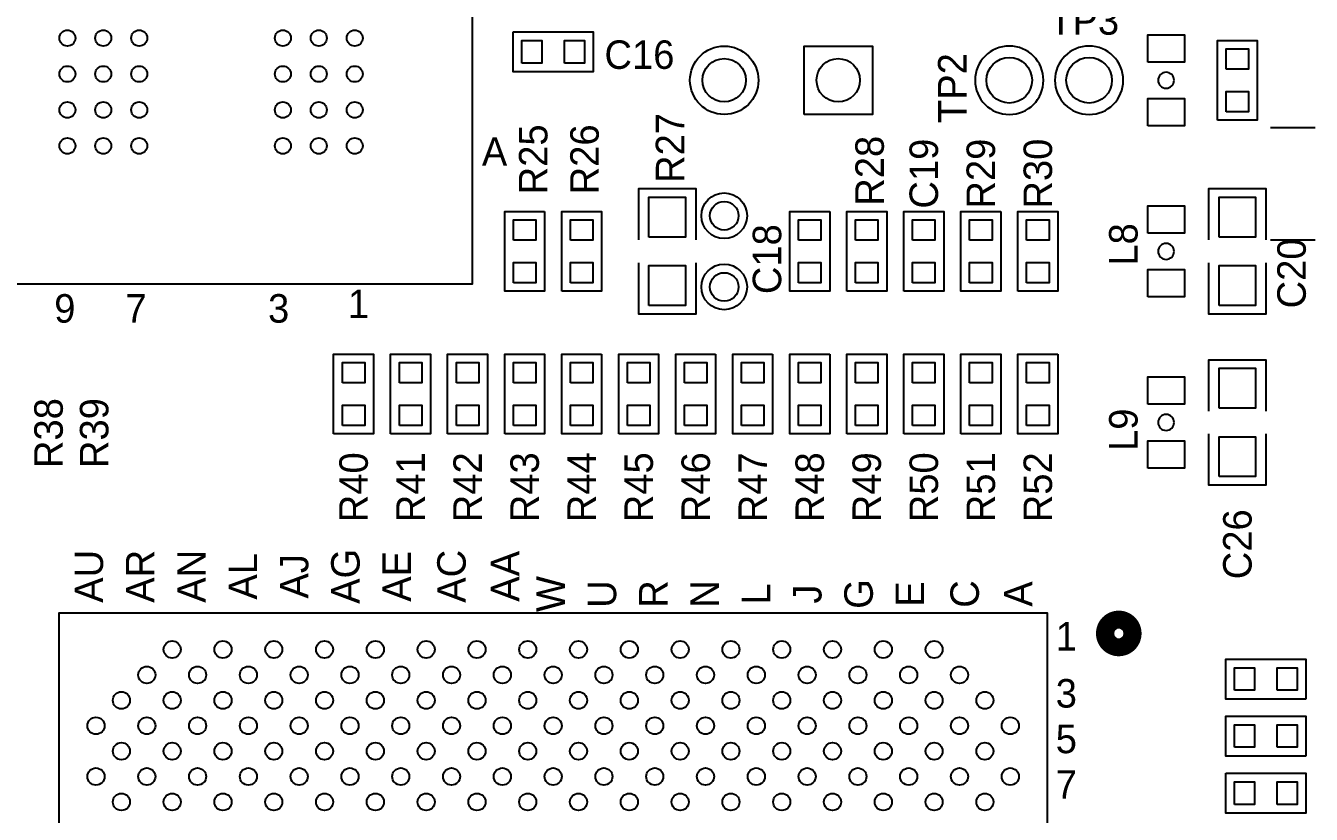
# Model space of a CAD drawing. Extents: x -13981 to 19531, y -9981 to 12034.
# Drawn here: x -7088 to -3706, y 6361 to 8436 of the extents above; entities that cross this region are included whole.
import ezdxf
from ezdxf.enums import TextEntityAlignment as Align

# ---------------------------------------------------------------- set-up
doc = ezdxf.new("R2010")
doc.units = 0
doc.header["$MEASUREMENT"] = 0
doc.layers.get('0').update_dxf_attribs({"color": 1, "linetype": 'CONTINUOUS'})
doc.layers.add('1', color=3, linetype='CONTINUOUS')

# ---------------------------------------------------------------- blocks, each defined once
blk = doc.blocks.new('FIGURE_CIRCLE')
blk.add_circle((0, 0), 0.5)
blk = doc.blocks.new('FIGURE_SQUARE')
blk.add_lwpolyline([(-0.5, -0.5), (-0.5, 0.5), (0.5, 0.5), (0.5, -0.5)], close=True)

msp = doc.modelspace()

# ---------------------------------------------------------------- linework, layer by layer
at = {"layer": '1'}
for points in [[(-5912.01, 9427.6198), (-7287.99, 9427.6198), (-7287.99, 7756.3798), (-5912.01, 7756.3798)], [(-5805, 8419.4998), (-5595, 8419.4998), (-5595, 8314.4998), (-5805, 8314.4998)], [(-3952.5, 8186.9998), (-3952.5, 8396.9998), (-3847.5, 8396.9998), (-3847.5, 8186.9998)], [(-5722.5, 7946.9998), (-5722.5, 7736.9998), (-5827.5, 7736.9998), (-5827.5, 7946.9998)], [(-5677.5, 7736.9998), (-5677.5, 7946.9998), (-5572.5, 7946.9998), (-5572.5, 7736.9998)], [(-4972.5, 7946.9998), (-4972.5, 7736.9998), (-5077.5, 7736.9998), (-5077.5, 7946.9998)], [(-4927.5, 7736.9998), (-4927.5, 7946.9998), (-4822.5, 7946.9998), (-4822.5, 7736.9998)], [(-4777.5, 7736.9998), (-4777.5, 7946.9998), (-4672.5, 7946.9998), (-4672.5, 7736.9998)], [(-4522.5, 7946.9998), (-4522.5, 7736.9998), (-4627.5, 7736.9998), (-4627.5, 7946.9998)], [(-4477.5, 7736.9998), (-4477.5, 7946.9998), (-4372.5, 7946.9998), (-4372.5, 7736.9998)], [(-6277.5, 7361.9998), (-6277.5, 7571.9998), (-6172.5, 7571.9998), (-6172.5, 7361.9998)], [(-6127.5, 7361.9998), (-6127.5, 7571.9998), (-6022.5, 7571.9998), (-6022.5, 7361.9998)], [(-5977.5, 7361.9998), (-5977.5, 7571.9998), (-5872.5, 7571.9998), (-5872.5, 7361.9998)], [(-5827.5, 7361.9998), (-5827.5, 7571.9998), (-5722.5, 7571.9998), (-5722.5, 7361.9998)], [(-5572.5, 7571.9998), (-5572.5, 7361.9998), (-5677.5, 7361.9998), (-5677.5, 7571.9998)], [(-5527.5, 7361.9998), (-5527.5, 7571.9998), (-5422.5, 7571.9998), (-5422.5, 7361.9998)], [(-5272.5, 7571.9998), (-5272.5, 7361.9998), (-5377.5, 7361.9998), (-5377.5, 7571.9998)], [(-5122.5, 7571.9998), (-5122.5, 7361.9998), (-5227.5, 7361.9998), (-5227.5, 7571.9998)], [(-4972.5, 7571.9998), (-4972.5, 7361.9998), (-5077.5, 7361.9998), (-5077.5, 7571.9998)], [(-4927.5, 7361.9998), (-4927.5, 7571.9998), (-4822.5, 7571.9998), (-4822.5, 7361.9998)], [(-4777.5, 7361.9998), (-4777.5, 7571.9998), (-4672.5, 7571.9998), (-4672.5, 7361.9998)], [(-4627.5, 7361.9998), (-4627.5, 7571.9998), (-4522.5, 7571.9998), (-4522.5, 7361.9998)], [(-4372.5, 7571.9998), (-4372.5, 7361.9998), (-4477.5, 7361.9998), (-4477.5, 7571.9998)], [(-6999.21, 4292.7898), (-6999.21, 6891.2098), (-4400.79, 6891.2098), (-4400.79, 4292.7898)], [(-3720, 6664.4998), (-3930, 6664.4998), (-3930, 6769.4998), (-3720, 6769.4998)], [(-3720, 6514.4998), (-3930, 6514.4998), (-3930, 6619.4998), (-3720, 6619.4998)], [(-3930, 6469.4998), (-3720, 6469.4998), (-3720, 6364.4998), (-3930, 6364.4998)]]:
    msp.add_lwpolyline(points, close=True, dxfattribs=at)
for points in [[(-4410, 8291.9998, 1), (-4590, 8291.9998, 1)], [(-4200, 8291.9998, 1), (-4380, 8291.9998, 1)], [(-4066.5, 8291.9998, 1), (-4108.5, 8291.9998, 1)], [(-4066.5, 7841.9998, 1), (-4108.5, 7841.9998, 1)], [(-4066.5, 7391.9998, 1), (-4108.5, 7391.9998, 1)], [(-4197, 6836.9998, 1), (-4227, 6836.9998, 1)]]:
    msp.add_lwpolyline(points, format="xyb", close=True, dxfattribs=at)
for points in [[(-3695.079, 8166.8038), (-3813.189, 8166.8038)], [(-5475, 7871.9998), (-5475, 8006.9998), (-5325, 8006.9998), (-5325, 7871.9998)], [(-3975, 7871.9998), (-3975, 8006.9998), (-3825, 8006.9998), (-3825, 7871.9998)], [(-3695.079, 7871.5288), (-3813.189, 7871.5288)], [(-5325, 7811.9998), (-5325, 7676.9998), (-5475, 7676.9998), (-5475, 7811.9998)], [(-3825, 7811.9998), (-3825, 7676.9998), (-3975, 7676.9998), (-3975, 7811.9998)], [(-3975, 7421.9998), (-3975, 7556.9998), (-3825, 7556.9998), (-3825, 7421.9998)], [(-3825, 7361.9998), (-3825, 7226.9998), (-3975, 7226.9998), (-3975, 7361.9998)]]:
    msp.add_lwpolyline(points, dxfattribs=at)
at = {"layer": '1', "const_width": 30}
for points in [[(-4167, 6836.9998, 1), (-4257, 6836.9998, 1)], [(-4182, 6836.9998, 1), (-4242, 6836.9998, 1)]]:
    msp.add_lwpolyline(points, format="xyb", close=True, dxfattribs=at)

# ---------------------------------------------------------------- block references
at = {"layer": '1'}
for name, p, xscale, yscale in [('FIGURE_CIRCLE', (-6977.94, 8403.0298), 42, 42), ('FIGURE_CIRCLE', (-6883.47, 8403.0298), 42, 42), ('FIGURE_CIRCLE', (-6788.97, 8403.0298), 42, 42), ('FIGURE_CIRCLE', (-6411.03, 8403.0298), 42, 42), ('FIGURE_CIRCLE', (-6316.53, 8403.0298), 42, 42), ('FIGURE_CIRCLE', (-6222.06, 8403.0298), 42, 42), ('FIGURE_SQUARE', (-5756.1, 8366.9998), 53.16, 59.07), ('FIGURE_SQUARE', (-5643.9, 8366.9998), 53.16, 59.07), ('FIGURE_SQUARE', (-4087.5, 8375.9998), 96, 72), ('FIGURE_CIRCLE', (-5250, 8291.9998), 180, 180), ('FIGURE_SQUARE', (-4950, 8291.9998), 180, 180), ('FIGURE_SQUARE', (-3900, 8348.0998), 59.07, 53.16), ('FIGURE_CIRCLE', (-6977.94, 8308.5298), 42, 42), ('FIGURE_CIRCLE', (-6883.47, 8308.5298), 42, 42), ('FIGURE_CIRCLE', (-6788.97, 8308.5298), 42, 42), ('FIGURE_CIRCLE', (-6411.03, 8308.5298), 42, 42), ('FIGURE_CIRCLE', (-6316.53, 8308.5298), 42, 42), ('FIGURE_CIRCLE', (-6222.06, 8308.5298), 42, 42), ('FIGURE_CIRCLE', (-5250, 8291.9998), 114, 114), ('FIGURE_CIRCLE', (-4950, 8291.9998), 114, 114), ('FIGURE_CIRCLE', (-4500, 8291.9998), 120, 120), ('FIGURE_CIRCLE', (-4290, 8291.9998), 120, 120), ('FIGURE_SQUARE', (-3900, 8235.8998), 59.07, 53.16), ('FIGURE_CIRCLE', (-6977.94, 8214.0598), 42, 42), ('FIGURE_CIRCLE', (-6883.47, 8214.0598), 42, 42), ('FIGURE_CIRCLE', (-6788.97, 8214.0598), 42, 42), ('FIGURE_CIRCLE', (-6411.03, 8214.0598), 42, 42), ('FIGURE_CIRCLE', (-6316.53, 8214.0598), 42, 42), ('FIGURE_CIRCLE', (-6222.06, 8214.0598), 42, 42), ('FIGURE_SQUARE', (-4087.5, 8207.9998), 96, 72), ('FIGURE_CIRCLE', (-6977.94, 8119.5598), 42, 42), ('FIGURE_CIRCLE', (-6883.47, 8119.5598), 42, 42), ('FIGURE_CIRCLE', (-6788.97, 8119.5598), 42, 42), ('FIGURE_CIRCLE', (-6411.03, 8119.5598), 42, 42), ('FIGURE_CIRCLE', (-6316.53, 8119.5598), 42, 42), ('FIGURE_CIRCLE', (-6222.06, 8119.5598), 42, 42), ('FIGURE_SQUARE', (-5400, 7931.9998), 96, 105), ('FIGURE_CIRCLE', (-5250, 7935.5998), 120, 120), ('FIGURE_SQUARE', (-3900, 7931.9998), 96, 105), ('FIGURE_CIRCLE', (-5250, 7935.5998), 75, 75), ('FIGURE_SQUARE', (-4087.5, 7925.9998), 96, 72), ('FIGURE_SQUARE', (-5775, 7898.0998), 59.07, 53.16), ('FIGURE_SQUARE', (-5625, 7898.0998), 59.07, 53.16), ('FIGURE_SQUARE', (-5025, 7898.0998), 59.07, 53.16), ('FIGURE_SQUARE', (-4875, 7898.0998), 59.07, 53.16), ('FIGURE_SQUARE', (-4725, 7898.0998), 59.07, 53.16), ('FIGURE_SQUARE', (-4575, 7898.0998), 59.07, 53.16), ('FIGURE_SQUARE', (-4425, 7898.0998), 59.07, 53.16), ('FIGURE_SQUARE', (-5775, 7785.8998), 59.07, 53.16), ('FIGURE_SQUARE', (-5625, 7785.8998), 59.07, 53.16), ('FIGURE_SQUARE', (-5025, 7785.8998), 59.07, 53.16), ('FIGURE_SQUARE', (-4875, 7785.8998), 59.07, 53.16), ('FIGURE_SQUARE', (-4725, 7785.8998), 59.07, 53.16), ('FIGURE_SQUARE', (-4575, 7785.8998), 59.07, 53.16), ('FIGURE_SQUARE', (-4425, 7785.8998), 59.07, 53.16), ('FIGURE_SQUARE', (-5400, 7751.9998), 96, 105), ('FIGURE_CIRCLE', (-5250, 7748.3998), 120, 120), ('FIGURE_CIRCLE', (-5250, 7748.3998), 75, 75), ('FIGURE_SQUARE', (-4087.5, 7757.9998), 96, 72), ('FIGURE_SQUARE', (-3900, 7751.9998), 96, 105), ('FIGURE_SQUARE', (-6225, 7523.0998), 59.07, 53.16), ('FIGURE_SQUARE', (-6075, 7523.0998), 59.07, 53.16), ('FIGURE_SQUARE', (-5925, 7523.0998), 59.07, 53.16), ('FIGURE_SQUARE', (-5775, 7523.0998), 59.07, 53.16), ('FIGURE_SQUARE', (-5625, 7523.0998), 59.07, 53.16), ('FIGURE_SQUARE', (-5475, 7523.0998), 59.07, 53.16), ('FIGURE_SQUARE', (-5325, 7523.0998), 59.07, 53.16), ('FIGURE_SQUARE', (-5175, 7523.0998), 59.07, 53.16), ('FIGURE_SQUARE', (-5025, 7523.0998), 59.07, 53.16), ('FIGURE_SQUARE', (-4875, 7523.0998), 59.07, 53.16), ('FIGURE_SQUARE', (-4725, 7523.0998), 59.07, 53.16), ('FIGURE_SQUARE', (-4575, 7523.0998), 59.07, 53.16), ('FIGURE_SQUARE', (-4425, 7523.0998), 59.07, 53.16), ('FIGURE_SQUARE', (-4087.5, 7475.9998), 96, 72), ('FIGURE_SQUARE', (-3900, 7481.9998), 96, 105), ('FIGURE_SQUARE', (-6225, 7410.8998), 59.07, 53.16), ('FIGURE_SQUARE', (-6075, 7410.8998), 59.07, 53.16), ('FIGURE_SQUARE', (-5925, 7410.8998), 59.07, 53.16), ('FIGURE_SQUARE', (-5775, 7410.8998), 59.07, 53.16), ('FIGURE_SQUARE', (-5625, 7410.8998), 59.07, 53.16), ('FIGURE_SQUARE', (-5475, 7410.8998), 59.07, 53.16), ('FIGURE_SQUARE', (-5325, 7410.8998), 59.07, 53.16), ('FIGURE_SQUARE', (-5175, 7410.8998), 59.07, 53.16), ('FIGURE_SQUARE', (-5025, 7410.8998), 59.07, 53.16), ('FIGURE_SQUARE', (-4875, 7410.8998), 59.07, 53.16), ('FIGURE_SQUARE', (-4725, 7410.8998), 59.07, 53.16), ('FIGURE_SQUARE', (-4575, 7410.8998), 59.07, 53.16), ('FIGURE_SQUARE', (-4425, 7410.8998), 59.07, 53.16), ('FIGURE_SQUARE', (-4087.5, 7307.9998), 96, 72), ('FIGURE_SQUARE', (-3900, 7301.9998), 96, 105), ('FIGURE_CIRCLE', (-6702.21, 6794.6398), 45, 45), ('FIGURE_CIRCLE', (-6568.56, 6794.6398), 45, 45), ('FIGURE_CIRCLE', (-6434.94, 6794.6398), 45, 45), ('FIGURE_CIRCLE', (-6301.32, 6794.6398), 45, 45), ('FIGURE_CIRCLE', (-6167.7, 6794.6398), 45, 45), ('FIGURE_CIRCLE', (-6034.05, 6794.6398), 45, 45), ('FIGURE_CIRCLE', (-5900.43, 6794.6398), 45, 45), ('FIGURE_CIRCLE', (-5766.81, 6794.6398), 45, 45), ('FIGURE_CIRCLE', (-5633.19, 6794.6398), 45, 45), ('FIGURE_CIRCLE', (-5499.57, 6794.6398), 45, 45), ('FIGURE_CIRCLE', (-5365.95, 6794.6398), 45, 45), ('FIGURE_CIRCLE', (-5232.3, 6794.6398), 45, 45), ('FIGURE_CIRCLE', (-5098.68, 6794.6398), 45, 45), ('FIGURE_CIRCLE', (-4965.06, 6794.6398), 45, 45), ('FIGURE_CIRCLE', (-4831.44, 6794.6398), 45, 45), ('FIGURE_CIRCLE', (-4697.79, 6794.6398), 45, 45), ('FIGURE_CIRCLE', (-6769.02, 6727.8298), 45, 45), ('FIGURE_CIRCLE', (-6635.4, 6727.8298), 45, 45), ('FIGURE_CIRCLE', (-6501.75, 6727.8298), 45, 45), ('FIGURE_CIRCLE', (-6368.13, 6727.8298), 45, 45), ('FIGURE_CIRCLE', (-6234.51, 6727.8298), 45, 45), ('FIGURE_CIRCLE', (-6100.89, 6727.8298), 45, 45), ('FIGURE_CIRCLE', (-5967.24, 6727.8298), 45, 45), ('FIGURE_CIRCLE', (-5833.62, 6727.8298), 45, 45), ('FIGURE_CIRCLE', (-5700, 6727.8298), 45, 45), ('FIGURE_CIRCLE', (-5566.38, 6727.8298), 45, 45), ('FIGURE_CIRCLE', (-5432.76, 6727.8298), 45, 45), ('FIGURE_CIRCLE', (-5299.11, 6727.8298), 45, 45), ('FIGURE_CIRCLE', (-5165.49, 6727.8298), 45, 45), ('FIGURE_CIRCLE', (-5031.87, 6727.8298), 45, 45), ('FIGURE_CIRCLE', (-4898.25, 6727.8298), 45, 45), ('FIGURE_CIRCLE', (-4764.6, 6727.8298), 45, 45), ('FIGURE_CIRCLE', (-4630.98, 6727.8298), 45, 45), ('FIGURE_SQUARE', (-3881.1, 6716.9998), 53.16, 59.07), ('FIGURE_SQUARE', (-3768.9, 6716.9998), 53.16, 59.07), ('FIGURE_CIRCLE', (-6835.83, 6661.0198), 45, 45), ('FIGURE_CIRCLE', (-6702.21, 6661.0198), 45, 45), ('FIGURE_CIRCLE', (-6568.56, 6661.0198), 45, 45), ('FIGURE_CIRCLE', (-6434.94, 6661.0198), 45, 45), ('FIGURE_CIRCLE', (-6301.32, 6661.0198), 45, 45), ('FIGURE_CIRCLE', (-6167.7, 6661.0198), 45, 45), ('FIGURE_CIRCLE', (-6034.05, 6661.0198), 45, 45), ('FIGURE_CIRCLE', (-5900.43, 6661.0198), 45, 45), ('FIGURE_CIRCLE', (-5766.81, 6661.0198), 45, 45), ('FIGURE_CIRCLE', (-5633.19, 6661.0198), 45, 45), ('FIGURE_CIRCLE', (-5499.57, 6661.0198), 45, 45), ('FIGURE_CIRCLE', (-5365.95, 6661.0198), 45, 45), ('FIGURE_CIRCLE', (-5232.3, 6661.0198), 45, 45), ('FIGURE_CIRCLE', (-5098.68, 6661.0198), 45, 45), ('FIGURE_CIRCLE', (-4965.06, 6661.0198), 45, 45), ('FIGURE_CIRCLE', (-4831.44, 6661.0198), 45, 45), ('FIGURE_CIRCLE', (-4697.79, 6661.0198), 45, 45), ('FIGURE_CIRCLE', (-4564.17, 6661.0198), 45, 45), ('FIGURE_CIRCLE', (-6902.64, 6594.2098), 45, 45), ('FIGURE_CIRCLE', (-6769.02, 6594.2098), 45, 45), ('FIGURE_CIRCLE', (-6635.4, 6594.2098), 45, 45), ('FIGURE_CIRCLE', (-6501.75, 6594.2098), 45, 45), ('FIGURE_CIRCLE', (-6368.13, 6594.2098), 45, 45), ('FIGURE_CIRCLE', (-6234.51, 6594.2098), 45, 45), ('FIGURE_CIRCLE', (-6100.89, 6594.2098), 45, 45), ('FIGURE_CIRCLE', (-5967.24, 6594.2098), 45, 45), ('FIGURE_CIRCLE', (-5833.62, 6594.2098), 45, 45), ('FIGURE_CIRCLE', (-5700, 6594.2098), 45, 45), ('FIGURE_CIRCLE', (-5566.38, 6594.2098), 45, 45), ('FIGURE_CIRCLE', (-5432.76, 6594.2098), 45, 45), ('FIGURE_CIRCLE', (-5299.11, 6594.2098), 45, 45), ('FIGURE_CIRCLE', (-5165.49, 6594.2098), 45, 45), ('FIGURE_CIRCLE', (-5031.87, 6594.2098), 45, 45), ('FIGURE_CIRCLE', (-4898.25, 6594.2098), 45, 45), ('FIGURE_CIRCLE', (-4764.6, 6594.2098), 45, 45), ('FIGURE_CIRCLE', (-4630.98, 6594.2098), 45, 45), ('FIGURE_CIRCLE', (-4497.36, 6594.2098), 45, 45), ('FIGURE_SQUARE', (-3881.1, 6566.9998), 53.16, 59.07), ('FIGURE_SQUARE', (-3768.9, 6566.9998), 53.16, 59.07), ('FIGURE_CIRCLE', (-6835.83, 6527.3998), 45, 45), ('FIGURE_CIRCLE', (-6702.21, 6527.3998), 45, 45), ('FIGURE_CIRCLE', (-6568.56, 6527.3998), 45, 45), ('FIGURE_CIRCLE', (-6434.94, 6527.3998), 45, 45), ('FIGURE_CIRCLE', (-6301.32, 6527.3998), 45, 45), ('FIGURE_CIRCLE', (-6167.7, 6527.3998), 45, 45), ('FIGURE_CIRCLE', (-6034.05, 6527.3998), 45, 45), ('FIGURE_CIRCLE', (-5900.43, 6527.3998), 45, 45), ('FIGURE_CIRCLE', (-5766.81, 6527.3998), 45, 45), ('FIGURE_CIRCLE', (-5633.19, 6527.3998), 45, 45), ('FIGURE_CIRCLE', (-5499.57, 6527.3998), 45, 45), ('FIGURE_CIRCLE', (-5365.95, 6527.3998), 45, 45), ('FIGURE_CIRCLE', (-5232.3, 6527.3998), 45, 45), ('FIGURE_CIRCLE', (-5098.68, 6527.3998), 45, 45), ('FIGURE_CIRCLE', (-4965.06, 6527.3998), 45, 45), ('FIGURE_CIRCLE', (-4831.44, 6527.3998), 45, 45), ('FIGURE_CIRCLE', (-4697.79, 6527.3998), 45, 45), ('FIGURE_CIRCLE', (-4564.17, 6527.3998), 45, 45), ('FIGURE_CIRCLE', (-6902.64, 6460.5598), 45, 45), ('FIGURE_CIRCLE', (-6769.02, 6460.5598), 45, 45), ('FIGURE_CIRCLE', (-6635.4, 6460.5598), 45, 45), ('FIGURE_CIRCLE', (-6501.75, 6460.5598), 45, 45), ('FIGURE_CIRCLE', (-6368.13, 6460.5598), 45, 45), ('FIGURE_CIRCLE', (-6234.51, 6460.5598), 45, 45), ('FIGURE_CIRCLE', (-6100.89, 6460.5598), 45, 45), ('FIGURE_CIRCLE', (-5967.24, 6460.5598), 45, 45), ('FIGURE_CIRCLE', (-5833.62, 6460.5598), 45, 45), ('FIGURE_CIRCLE', (-5700, 6460.5598), 45, 45), ('FIGURE_CIRCLE', (-5566.38, 6460.5598), 45, 45), ('FIGURE_CIRCLE', (-5432.76, 6460.5598), 45, 45), ('FIGURE_CIRCLE', (-5299.11, 6460.5598), 45, 45), ('FIGURE_CIRCLE', (-5165.49, 6460.5598), 45, 45), ('FIGURE_CIRCLE', (-5031.87, 6460.5598), 45, 45), ('FIGURE_CIRCLE', (-4898.25, 6460.5598), 45, 45), ('FIGURE_CIRCLE', (-4764.6, 6460.5598), 45, 45), ('FIGURE_CIRCLE', (-4630.98, 6460.5598), 45, 45), ('FIGURE_CIRCLE', (-4497.36, 6460.5598), 45, 45), ('FIGURE_SQUARE', (-3881.1, 6416.9998), 53.16, 59.07), ('FIGURE_SQUARE', (-3768.9, 6416.9998), 53.16, 59.07), ('FIGURE_CIRCLE', (-6835.83, 6393.7498), 45, 45), ('FIGURE_CIRCLE', (-6702.21, 6393.7498), 45, 45), ('FIGURE_CIRCLE', (-6568.56, 6393.7498), 45, 45), ('FIGURE_CIRCLE', (-6434.94, 6393.7498), 45, 45), ('FIGURE_CIRCLE', (-6301.32, 6393.7498), 45, 45), ('FIGURE_CIRCLE', (-6167.7, 6393.7498), 45, 45), ('FIGURE_CIRCLE', (-6034.05, 6393.7498), 45, 45), ('FIGURE_CIRCLE', (-5900.43, 6393.7498), 45, 45), ('FIGURE_CIRCLE', (-5766.81, 6393.7498), 45, 45), ('FIGURE_CIRCLE', (-5633.19, 6393.7498), 45, 45), ('FIGURE_CIRCLE', (-5499.57, 6393.7498), 45, 45), ('FIGURE_CIRCLE', (-5365.95, 6393.7498), 45, 45), ('FIGURE_CIRCLE', (-5232.3, 6393.7498), 45, 45), ('FIGURE_CIRCLE', (-5098.68, 6393.7498), 45, 45), ('FIGURE_CIRCLE', (-4965.06, 6393.7498), 45, 45), ('FIGURE_CIRCLE', (-4831.44, 6393.7498), 45, 45), ('FIGURE_CIRCLE', (-4697.79, 6393.7498), 45, 45), ('FIGURE_CIRCLE', (-4564.17, 6393.7498), 45, 45)]:
    msp.add_blockref(name, p, dxfattribs=dict(at, xscale=xscale, yscale=yscale))

# ---------------------------------------------------------------- texts
for s, p in [('TP3', (-4395, 8411.9998)), ('C16', (-5565, 8321.9998)), ('A', (-5887.5, 8066.9998)), ('9', (-7012.5, 7654.4998)), ('7', (-6825, 7654.4998)), ('3', (-6450, 7654.4998)), ('1', (-6240.06, 7666.6198))]:
    msp.add_text(s, height=75, dxfattribs=at).set_placement(p)
for s, p in [('TP2', (-4612.5, 8179.4998)), ('R27', (-5355, 8021.9998)), ('R25', (-5715, 7991.9998)), ('R26', (-5580, 7991.9998)), ('R28', (-4830, 7961.9998)), ('C19', (-4687.5, 7954.4998)), ('R29', (-4537.5, 7954.4998)), ('R30', (-4387.5, 7954.4998)), ('C18', (-5100, 7729.4998)), ('L8', (-4162.5, 7804.4998)), ('C20', (-3720, 7691.9998)), ('R38', (-6990, 7271.9998)), ('R39', (-6870, 7271.9998)), ('L9', (-4162.5, 7316.9998)), ('R40', (-6187.5, 7129.4998)), ('R41', (-6037.5, 7129.4998)), ('R42', (-5887.5, 7129.4998)), ('R43', (-5737.5, 7129.4998)), ('R44', (-5587.5, 7129.4998)), ('R45', (-5437.5, 7129.4998)), ('R46', (-5287.5, 7129.4998)), ('R47', (-5137.5, 7129.4998)), ('R48', (-4987.5, 7129.4998)), ('R49', (-4837.5, 7129.4998)), ('R50', (-4687.5, 7129.4998)), ('R51', (-4537.5, 7129.4998)), ('R52', (-4387.5, 7129.4998)), ('C26', (-3862.5, 6979.4998))]:
    msp.add_text(s, height=75, rotation=90, dxfattribs=at).set_placement(p)
for s, p in [('AU', (-6884.01, 6987.2098)), ('AR', (-6749.01, 6987.2098)), ('AN', (-6614.01, 6987.2098)), ('AL', (-6478.98, 6987.2098)), ('AJ', (-6343.98, 6987.2098)), ('AG', (-6208.98, 6987.2098)), ('AE', (-6073.98, 6987.2098)), ('AC', (-5929.98, 6987.2098)), ('AA', (-5788.98, 6987.2098)), ('W', (-5669.01, 6940.7098)), ('U', (-5534.01, 6940.7098)), ('R', (-5399.01, 6940.7098)), ('N', (-5264.01, 6940.7098)), ('G', (-4858.98, 6940.7098)), ('E', (-4723.98, 6940.7098)), ('C', (-4579.98, 6940.7098)), ('A', (-4438.98, 6940.7098)), ('L', (-5128.98, 6940.7098)), ('J', (-4993.98, 6940.7098))]:
    msp.add_text(s, height=75, rotation=90, dxfattribs=at).set_placement(p, align=Align.CENTER)
for s, p in [('1', (-4350, 6791.9998)), ('3', (-4350, 6641.9998)), ('5', (-4350, 6521.9998)), ('7', (-4350, 6401.9998))]:
    msp.add_text(s, height=75, dxfattribs=at).set_placement(p, align=Align.CENTER)

doc.saveas('drawing.dxf')
